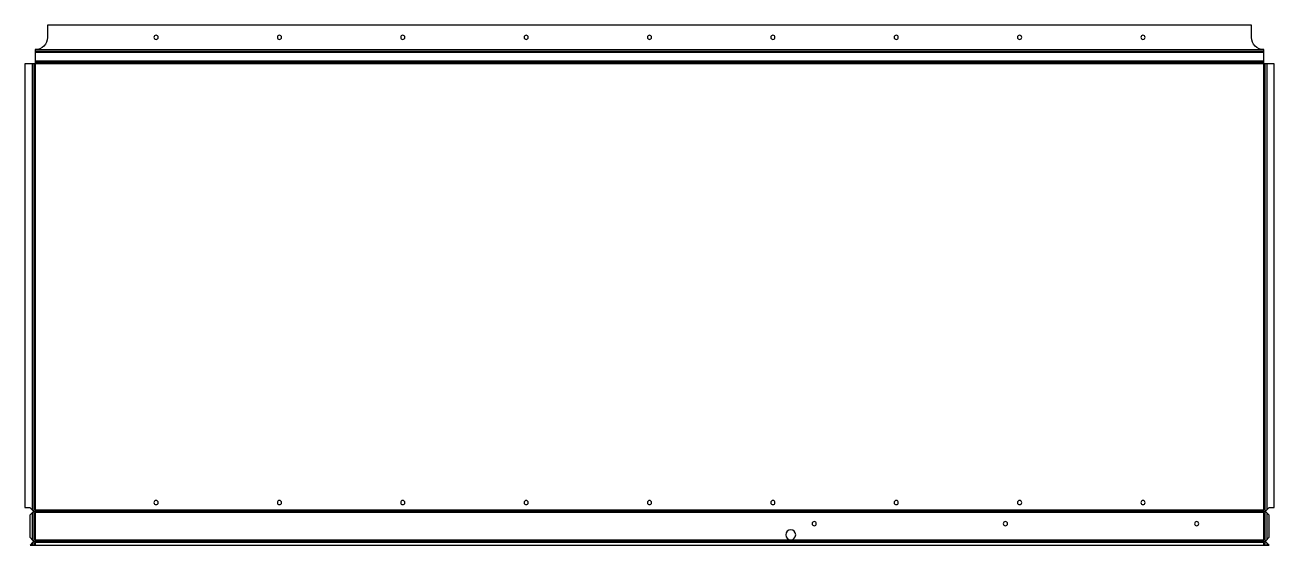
# Model space of a CAD drawing. Header units: millimetres. Extents: x -4 to 1008, y 0 to 422.
import ezdxf

# ---------------------------------------------------------------- set-up
doc = ezdxf.new("R2010")
doc.units = ezdxf.units.MM

msp = doc.modelspace()

# ---------------------------------------------------------------- linework, layer by layer
at = {"layer": 'BEND'}
for p, q in [((4.2, 400.9), (1000.2, 400.9)), ((3.1, 390.5), (3.1, 27.4)), ((1000.2, 391.7), (4.2, 391.7)), ((1001.3, 27.4), (1001.3, 390.5)), ((2.7, 27.4), (1001.7, 27.4)), ((3.1, 27.4), (3.1, 3.1)), ((1001.3, 3.1), (1001.3, 27.4)), ((2.7, 3.1), (1001.7, 3.1)), ((3.1, 3.1), (3.1, 0)), ((1001.3, 0), (1001.3, 3.1))]:
    msp.add_line(p, q, dxfattribs=at)
at = {"layer": 'BEND_EXTENT'}
for p, q in [((4.2, 402), (1000.2, 402)), ((1000.2, 399.8), (4.2, 399.8)), ((1.9, 28.6), (1.9, 390.5)), ((4.2, 392.8), (1000.2, 392.8)), ((1002.5, 390.5), (1002.5, 28.6)), ((1.9, 4.3), (1.9, 26.2)), ((1002.5, 26.2), (1002.5, 4.3)), ((1.9, 0), (1.9, 1.9)), ((4.2, 2), (4.2, 0)), ((1000.2, 2), (4.2, 2)), ((1000.2, 0), (1000.2, 2)), ((1002.5, 1.9), (1002.5, 0))]:
    msp.add_line(p, q, dxfattribs=at)
for points in [[(1000.2, 390.5), (4.2, 390.5), (4.2, 28.5), (1000.2, 28.5)], [(4.2, 26.3), (4.2, 4.3), (616.7, 4.3), (1000.2, 4.3), (1000.2, 26.3)]]:
    msp.add_lwpolyline(points, close=True, dxfattribs=at)
at = {"layer": 'INTERIOR_PROFILES', "extrusion": (0, 0, -1)}
for centre, radius in [((-102.2, 412), 1.7), ((-202.2, 412), 1.7), ((-302.2, 412), 1.7), ((-402.2, 412), 1.7), ((-502.2, 412), 1.7), ((-602.2, 412), 1.7), ((-702.2, 412), 1.7), ((-802.2, 412), 1.7), ((-902.2, 412), 1.7), ((-102.2, 34.5), 1.7), ((-202.2, 34.5), 1.7), ((-302.2, 34.5), 1.7), ((-402.2, 34.5), 1.7), ((-502.2, 34.5), 1.7), ((-602.2, 34.5), 1.7), ((-702.2, 34.5), 1.7), ((-802.2, 34.5), 1.7), ((-902.2, 34.5), 1.7), ((-616.7, 8.3), 4), ((-635.7, 17.3), 1.7), ((-790.7, 17.3), 1.7), ((-945.7, 17.3), 1.7)]:
    msp.add_circle(centre, radius, dxfattribs=at)
at = {"layer": 'OUTER_PROFILES'}
msp.add_lwpolyline([(-0.1, 24.2), (-0.1, 6.3), (2.4, 3.8, -0.414214), (2.4, 2.4), (0, 0), (1004.4, 0), (1002, 2.4, -0.414214), (1002, 3.8), (1004.5, 6.3), (1004.5, 24.2), (1002, 26.7, -0.414214), (1002, 28.1), (1004.5, 30.6), (1008.5, 30.6), (1008.5, 390.5), (1002.5, 390.5), (1000.2, 390.5), (1000.2, 402, -0.414214), (990.2, 412), (990.2, 422), (14.2, 422), (14.2, 412, -0.414214), (4.2, 402), (4.2, 390.5), (1.9, 390.5), (-4.1, 390.5), (-4.1, 30.6), (-0.1, 30.6), (2.4, 28.1, -0.414214), (2.4, 26.7)], format="xyb", close=True, dxfattribs=at)

doc.saveas('drawing.dxf')
